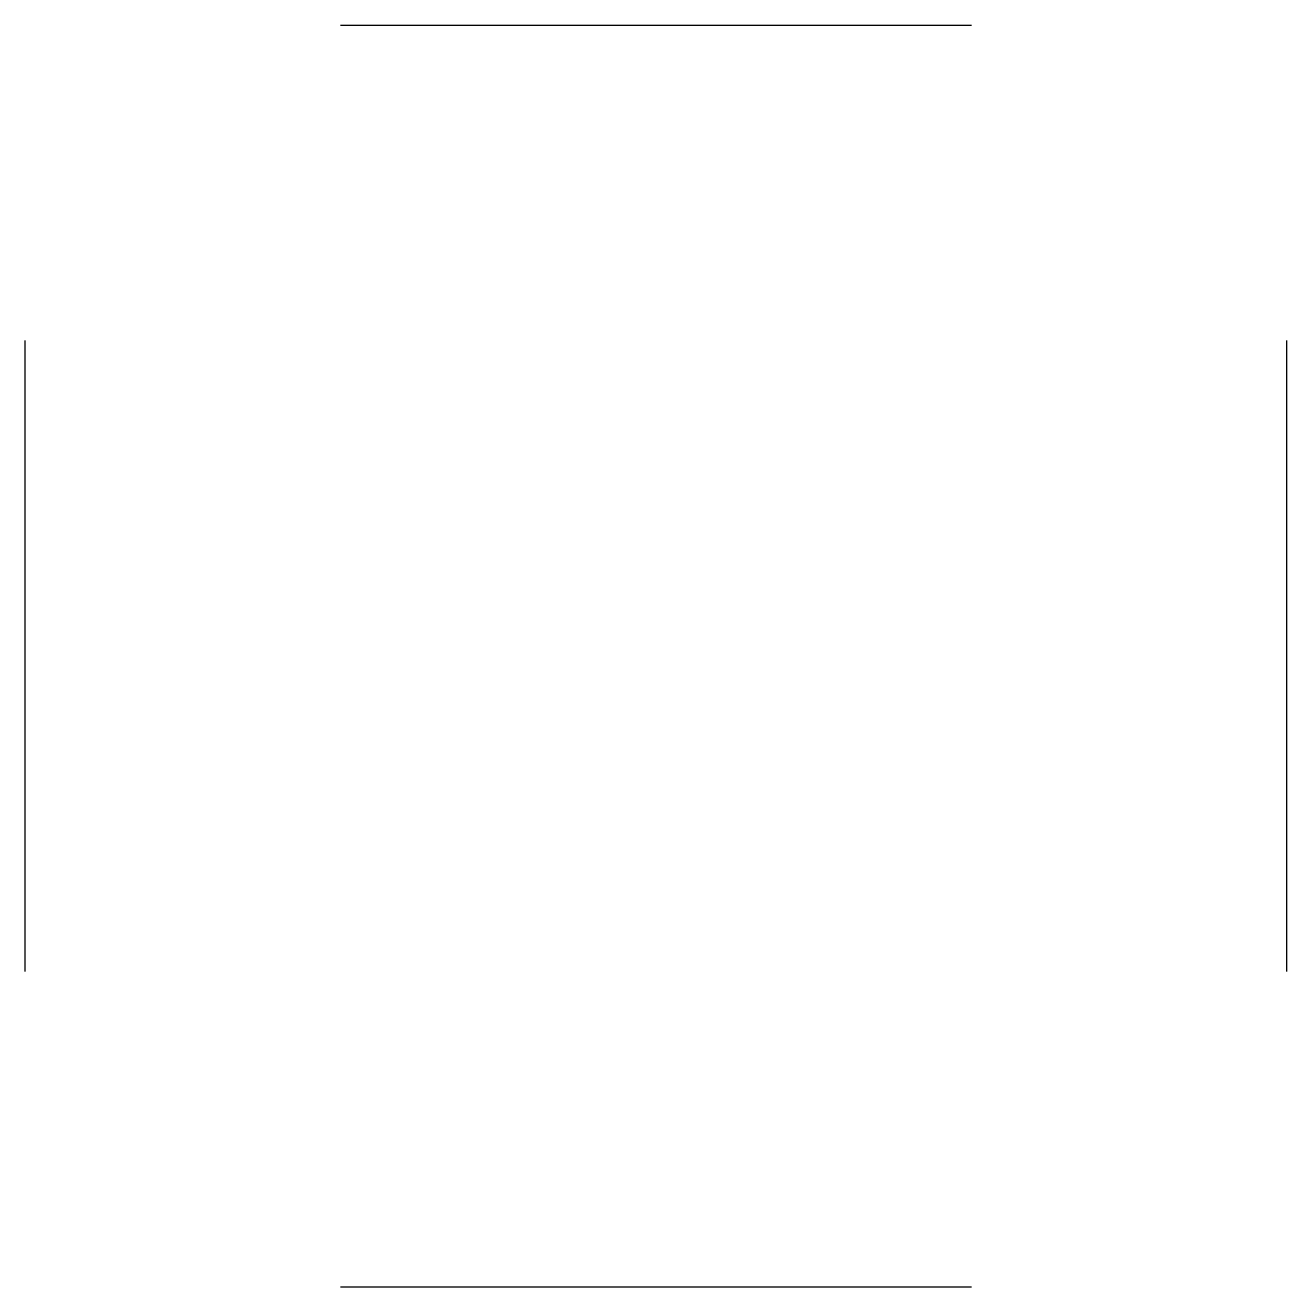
# Model space of a CAD drawing. Header units: millimetres. Extents: x -10171.759 to -10171.519, y 61.622 to 61.862.
import ezdxf

# ---------------------------------------------------------------- set-up
doc = ezdxf.new("R2010")
doc.units = ezdxf.units.MM
doc.header["$LTSCALE"] = 10
doc.layers.add('Tub_conexões', color=2, linetype='Continuous')

msp = doc.modelspace()

# ---------------------------------------------------------------- linework, layer by layer
at = {"layer": 'Tub_conexões'}
for p, q in [((-10171.69889, 61.86174), (-10171.57889, 61.86174)), ((-10171.75889, 61.68174), (-10171.75889, 61.80174)), ((-10171.51889, 61.68174), (-10171.51889, 61.80174)), ((-10171.69889, 61.62174), (-10171.57889, 61.62174))]:
    msp.add_line(p, q, dxfattribs=at)

doc.saveas('drawing.dxf')
